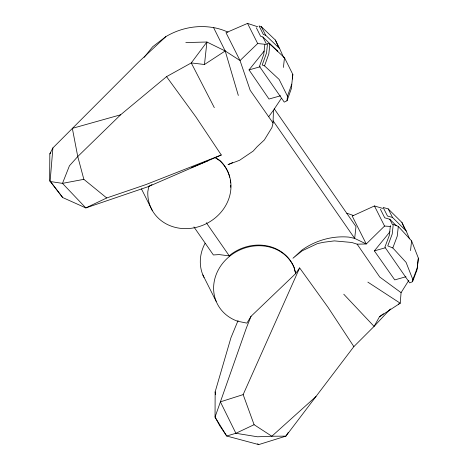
<?xml version="1.0" encoding="UTF-8"?>
<svg xmlns="http://www.w3.org/2000/svg" width="468" height="468" viewBox="0 0 468 468"><rect width="100%" height="100%" fill="white"/><g stroke="black" fill="none" stroke-linecap="round" stroke-linejoin="round"><path stroke-width="0.7" d="M238.066 320.533L230.94 337.756L215.151 391.833L215.04 417.099L219.796 425.781L226.699 436.018L258.751 444.6L285.895 436.129L353.861 346.607L374.084 326.395L390.388 308.921M238.329 95.443L225.202 50.971L213.607 27.653A64.169 57.277 -26.7 0 0 165.842 36.633L138.253 62.408L52.896 147.917L49.83 153.873L49.643 180.56L62.7 197.554L85.837 207.927L148.268 186.644L221.288 154.996L195.922 116.947L166.544 76.647L120.604 114.795L77.758 156.54L69.445 165.766L62.484 183.368L85.837 207.927L106.71 197.97L145.642 184.69L221.288 154.996M232.625 162.571L228.027 164.637L239.54 160.308L253.217 151.065L257.148 146.671L264.332 139.985L271.955 127.501L273.049 123.014L273.452 110.232L281.373 98.344M408.856 280.274L401.082 292.658L400.222 303.211L379.495 316.737L374.084 326.395L343.764 294.22M52.896 147.917L50.099 181.502L62.484 183.368L83.848 179.338L106.71 197.97M264.818 44.659L263.759 54.399L259.459 66.397L284.269 102.129L287.024 100.737L287.469 96.145L291.763 84.158M292.383 79.01L292.822 74.418L284.48 57.699L269.884 44.132L267.579 43.267L266.514 53.013L262.215 65.005L264.543 65.877L279.139 79.437L287.469 96.145M166.544 76.647L191.272 62.928L204.475 64.496L206.914 42.015L185.825 42.559M269.884 44.132L268.831 53.878L264.543 65.877M283.427 67.439L284.48 57.699M292.822 74.418L291.318 88.75L287.024 100.737M392.804 247.952L387.756 245.911L392.19 234.123L393.26 224.4L398.309 226.448L397.238 236.17L392.804 247.952L406.084 262.384L412.84 279.601L412.565 281.683L409.693 282.912L384.889 247.139L389.323 235.351L390.394 225.623M410.524 250.608L411.594 240.891L398.309 226.448M411.594 240.891L418.357 258.114L417.28 267.831L412.84 279.601M418.357 258.114L417.006 269.901L412.565 281.683M148.847 186.153L147.818 191.64A42.483 37.92 -26.7 0 0 203.592 224.944A42.483 37.92 -26.7 0 0 220.095 161.027L215.175 157.558L219.808 160.372A42.489 37.926 -26.7 0 1 229.741 177.302M353.861 346.607L328.033 307.341L299.637 267.907L295.682 273.587L251.053 316.292L246.355 328.004L215.04 417.099L226.699 436.018L235.89 433.28L254.095 424.692L271.832 436.235L285.895 436.129L288.259 432.438M299.637 267.907L243.155 394.606L254.095 424.692M251.053 316.292L246.911 323.125L237.762 321.27M268.673 116.748L273.452 110.232M264.198 51.03L249.04 69.89L268.995 99.029L280.543 95.794M389.973 231.783L374.359 250.877L394.758 279.899L405.984 276.734M144.15 57.336L152.626 46.782L165.842 36.633M49.83 153.873L50.819 152.802M390.751 226.471L384.55 226.062L366.251 243.974L357.119 244.167L351.725 242.465L334.345 240.891L323.493 242.289L317.427 243.606L302.293 250.743L292.968 258.225L301.954 250.07A64.18 57.289 -26.7 0 1 349.052 237.141L354.668 238.393L366.251 243.974L352.223 216.087L374.441 205.955L382.584 208.389M265.941 44.384L257.681 43.536L240.031 60.559L250.187 90.289L273.049 123.014M193.922 226.927L213.373 254.961L219.17 254.586L229.302 255.902L230.87 254.422A42.489 37.926 -26.7 0 1 293.962 267.205L295.682 273.587L294.255 267.842A42.483 37.92 -26.7 0 0 226.962 258.617A42.483 37.92 -26.7 0 0 237.762 321.276M316.046 396.466L271.832 436.235L257.499 436.784L235.89 433.28L220.393 401.854L243.155 394.606M379.495 316.737L383.456 313.776M204.475 64.496L225.202 50.971L240.031 60.559L226.021 32.719L247.549 23.4L257.745 26.787M148.268 186.644L151.989 184.614M398.326 304.206L400.222 303.211L367.86 282.122M191.336 167.632L208.213 160.664M374.359 250.877L385.217 247.818M249.04 69.89L260.272 66.743M120.604 114.795L72.341 128.361L77.758 156.54L83.848 179.338M406.23 231.016L401.936 222.47L388.212 208.892L383.169 207.47L387.475 216.029L392.517 217.45L406.23 231.016L409.553 238.844M396.373 225.769L389.768 219.235L384.731 217.813L380.42 209.254M279.648 48.584L275.348 40.032L261.331 26.676L259.085 25.962L263.373 34.515L265.637 35.235L279.648 48.584L283.684 57.622M277.542 51.632L276.91 50.38L262.899 37.03L260.635 36.311L256.347 27.764M225.202 50.971L206.914 42.015L191.272 62.928L214.315 107.658M401.082 292.658L379.759 277.033L357.119 244.167M257.605 443.746L258.751 444.6M50.076 181.128L62.7 197.554M274.207 108.728L355.984 226.582L354.668 238.393L273.113 120.861M206.277 222.715L229.302 255.902M388.212 208.892L392.517 217.45M389.768 219.235L392.57 224.804M374.441 205.955L384.55 226.062M261.331 26.676L265.637 35.235M262.899 37.03L266.631 44.454M247.549 23.4L257.681 43.536M202.855 274.938L216.146 301.363M141.447 188.902L152.463 210.816M275.348 40.032L278.524 47.139M276.91 50.38L277.483 51.673M401.936 222.47L404.428 228.343M215.151 391.833L215.549 394.723M204.042 277.501A42.494 37.931 -26.7 0 1 205.072 243.325M346.841 213.32A64.057 57.178 -26.7 0 1 353.597 215.631M230.297 180.092A42.489 37.926 -26.7 0 1 230.625 182.959M230.718 185.129A42.489 37.926 -26.7 0 1 230.677 187.294M213.624 27.594A64.057 57.178 -26.7 0 1 227.998 32.163"/></g></svg>
